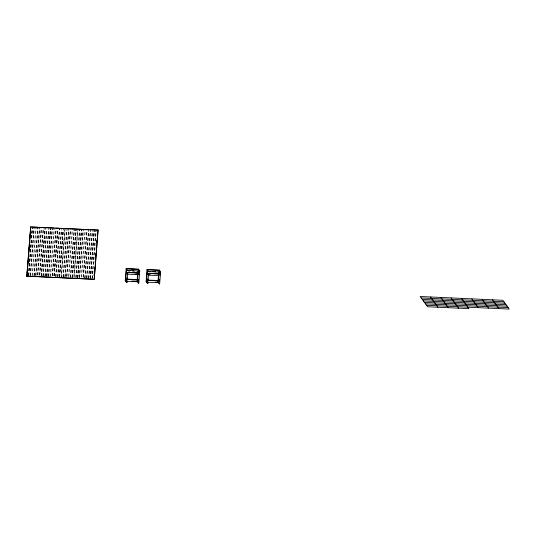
<?xml version="1.0" encoding="UTF-8"?>
<svg xmlns="http://www.w3.org/2000/svg" width="536" height="536" viewBox="0 0 536 536"><rect width="100%" height="100%" fill="white"/><g stroke="black" fill="none" stroke-linecap="round" stroke-linejoin="round"><path stroke-width="0.4" stroke-dasharray="2.68 2.01" d="M28.368 275.424L32.106 227.9M28.428 275.504L32.167 227.981M28.743 275.444L32.415 228.751M28.797 275.517L32.602 227.164M30.19 275.511L33.862 228.818M30.244 275.584L33.982 228.061M30.619 275.605L34.425 227.251M32.059 275.671L35.745 228.068M32.435 275.685L36.24 227.331M33.882 275.752L37.567 228.155M34.197 275.692L37.935 228.169M34.25 275.772L38.056 227.411M35.644 275.759L39.383 228.236M35.765 275.002L39.443 228.316M36.013 275.779L39.878 227.499M37.527 275.008L41.205 228.323M37.587 275.089L41.259 228.396M37.956 275.102L41.694 227.579M39.403 275.169L43.021 228.403M39.718 275.109L43.396 228.423M39.778 275.189L43.517 227.666M41.098 276.007L44.843 228.483M41.158 276.087L44.897 228.564M41.473 276.027L45.212 228.504M41.527 276.1L45.332 227.746M42.92 276.094L46.592 229.401M42.974 276.167L46.652 229.482M43.349 276.187L46.967 229.421M44.796 276.254L48.535 228.731M45.111 276.194L48.783 229.502M45.165 276.268L48.97 227.914M46.558 276.261L50.297 228.738M46.612 276.335L50.351 228.812M46.927 276.275L50.665 228.751M46.987 276.355L50.793 227.994M48.374 276.341L52.113 228.818M48.434 276.422L52.173 228.899M48.803 276.435L52.608 228.081M50.196 276.422L53.935 228.905M50.565 276.442L54.431 228.162M52.133 275.752L55.751 228.986M52.448 275.692L56.126 229.006M52.508 275.772L56.247 228.249M53.895 275.759L57.573 229.066M53.955 275.832L57.627 229.147M54.27 275.772L57.942 229.086M54.324 275.852L58.062 228.329M55.65 276.677L59.389 229.153M55.704 276.75L59.449 229.227M56.079 276.77L59.885 228.416M57.526 276.837L61.144 230.071M57.841 276.777L61.513 230.085M57.895 276.851L61.7 228.497M59.288 276.844L62.96 230.152M59.342 276.918L63.081 229.395M59.657 276.857L63.335 230.172M59.717 276.938L63.523 228.577M64.849 229.401L61.104 276.924L64.903 229.482M61.533 277.018L65.338 228.664M62.98 277.085L66.665 229.488M63.295 277.025L67.04 229.502M63.355 277.105L67.161 228.745M64.742 277.092L68.481 229.569M65.117 277.105L68.856 229.589M65.238 276.355L68.977 228.832M66.625 276.341L70.303 229.649M66.685 276.415L70.357 229.73M67.054 276.435L70.799 228.912M68.501 276.502L72.119 229.736M68.876 276.516L72.615 228.999M70.256 277.42L73.941 229.817M70.571 277.36L74.31 229.837M70.631 277.434L74.437 229.08M72.018 277.427L75.757 229.904M72.072 277.501L75.817 229.978M72.394 277.44L76.132 229.917M72.447 277.521L76.253 229.16M77.512 230.822L73.834 277.507L77.566 230.895M74.263 277.601L78.068 229.247M75.71 277.668L79.395 230.071M76.025 277.608L79.77 230.085M76.085 277.688L79.891 229.328M77.472 277.675L81.217 230.152M77.532 277.755L81.271 230.232M77.847 277.688L81.586 230.172M77.901 277.769L81.707 229.415M79.294 277.755L83.033 230.232M79.415 277.005L83.087 230.312M79.663 277.775L83.529 229.495M81.238 277.085L84.856 230.319M81.606 277.099L85.345 229.582M83.053 277.166L86.671 230.4M83.368 277.105L87.046 230.42M83.422 277.186L87.167 229.663M84.748 278.01L88.487 230.487M84.809 278.084L88.547 230.56M85.177 278.104L88.983 229.743M86.571 278.09L90.309 230.567M86.624 278.171L90.363 230.648M86.999 278.184L90.805 229.83M88.447 278.251L92.065 231.485M88.762 278.191L92.433 231.505M88.815 278.271L92.554 230.748M90.209 278.258L93.947 230.735M90.262 278.338L94.001 230.815M90.577 278.271L94.316 230.755M90.638 278.351L94.443 229.998M92.025 278.338L95.763 230.815M92.078 278.419L95.823 230.895M92.453 278.439L96.259 230.078M129.605 270.714L129.571 271.082L128.124 271.015L128.158 270.647L138.033 271.095M157.343 272.141L148.345 271.725L148.371 271.357L157.37 271.772M150.455 271.665L150.428 272.033L148.981 271.966L149.008 271.598L157.242 271.98M127.535 270.198L133.859 270.492M152.345 271.337L158.669 271.625M127.595 270.278L133.92 270.566M148.445 271.229L157.142 271.631M136.519 270.814L127.521 270.405L127.488 270.774L136.486 271.183M127.528 270.767L138.523 271.27M148.378 271.719L159.319 272.147M148.238 270.539L149.068 271.678M148.224 270.935L148.981 271.966M147.849 270.492L148.753 271.739M146.978 269.843L148.345 271.725M128.821 270.044L129.571 271.082M126.972 269.012L128.211 270.72M127.374 269.976L128.124 271.015"/><path stroke-width="0.8" d="M26.8 276.114L30.673 226.922L98.101 230.091L94.236 279.276L26.8 276.114L28.301 276.261M26.854 276.194L30.726 227.003M26.914 276.268L27.041 274.606M27.175 272.938L28.16 260.429M28.287 258.761L29.212 247.089M29.339 245.421L29.735 240.423M29.869 238.755L30.257 233.75M30.391 232.081L30.673 226.922M94.095 276L94.169 274.258M94.624 269.333L94.751 267.665M95.147 262.66L95.281 260.992M95.669 255.994L95.81 253.414M96.199 249.32L96.339 246.741M96.721 242.654L96.862 240.074M97.311 235.15L97.385 233.401M98.048 230.011L94.236 279.276M126.121 268.891L126.148 268.523L138.422 269.085L139.789 270.968L139.762 271.337L138.355 269.461L126.121 268.891L125.243 280.623L126.603 282.492L126.972 282.505L127.099 280.911L125.746 279.042L137.189 279.564M126.972 282.505L125.618 280.643L126.597 268.992M126.851 279.363L126.972 277.802M127.22 279.383L127.602 273.782L127.97 273.796M136.251 269.883L136.278 269.514M139.715 271.323L138.791 283.048L138.415 283.028L137.062 281.166L138.04 269.521M126.329 272.435L137.772 272.965L137.484 272.656M138.791 283.048L137.43 281.179L138.422 269.085M139.065 273.983L139.226 271.92M138.415 283.028L138.724 279.122M139.072 274.754L139.286 271.993M147.956 281.862L147.829 283.464L147.454 283.444L146.1 281.581L147.005 269.474L159.272 270.037L160.639 271.92L159.641 284.006L157.912 282.117L158.891 270.472M147.829 283.464L146.469 281.594L147.454 269.95M147.702 280.321L147.822 278.754M148.077 280.335L148.452 274.734L150.087 274.807M147.179 273.394L158.623 273.916L158.649 273.548M159.641 284.006L158.288 282.137L159.272 270.037M159.976 274.251L160.137 272.188M159.453 281.641L159.641 279.296M159.976 275.015L160.19 272.261L159.293 271.015M31.557 227.043L42.371 227.539M43.456 227.586L54.015 228.068M55.684 228.148L65.667 228.604M67.101 228.671L88.956 229.669M90.618 229.743L98.101 230.091M146.978 269.843L159.246 270.405L160.612 272.288M131.91 269.24L136.023 269.427M155.628 270.325L157.698 270.419M135.776 274.157L138.221 274.265M127.568 274.151L138.255 274.713M148.425 275.102L159.105 275.671M146.596 280L158.04 280.522M137.156 279.933L125.712 279.41L127.072 281.279L137.698 281.762M158.013 280.891L146.569 280.368L147.923 282.231L158.549 282.72M125.243 280.623L125.618 280.643M137.062 281.166L137.43 281.179M146.1 281.581L146.469 281.594M157.912 282.117L158.288 282.137M48.367 277.253L46.86 277.112M50.183 277.333L48.682 277.192M55.644 277.588L54.136 277.44M62.913 277.923L61.412 277.775M132.003 281.132L136.09 281.32M155.313 282.197L158.582 282.351M421.209 297.962L503.873 301.748M422.268 299.423L504.939 303.209M423.333 300.89L506.004 304.676M424.398 302.358L507.069 306.143M425.463 303.825L508.135 307.61M426.529 305.286L509.2 309.078L502.808 300.281L420.144 296.495L427.594 306.753L468.933 308.649L461.476 298.385M492.477 299.805L498.869 308.602M482.145 299.336L488.531 308.126M471.807 298.86L478.199 307.657M451.145 297.916L458.595 308.173M440.806 297.44L448.264 307.697M430.475 296.971L437.925 307.229M158.623 273.916L147.125 273.313L148.479 275.182M147.206 273.025L148.036 274.164M137.772 272.965L126.268 272.362L127.628 274.224M93.78 279.256L92.333 279.189M91.958 279.176L90.51 279.109M90.142 279.089L88.695 279.022M88.319 279.008L86.872 278.941M86.504 278.928L85.057 278.861M84.681 278.841L83.234 278.774M82.866 278.76L81.418 278.693M81.05 278.673L79.603 278.606M79.228 278.593L77.78 278.526M77.412 278.506L75.965 278.439M75.589 278.425L74.142 278.358M73.774 278.345L72.327 278.278M71.951 278.258L70.504 278.191M70.136 278.177L68.688 278.11M68.313 278.09L66.866 278.023M66.498 278.01L65.05 277.943M64.675 277.923L63.228 277.856M61.044 277.755L59.597 277.695M59.221 277.675L57.774 277.608M57.406 277.594L55.958 277.527M53.768 277.427L52.32 277.36M51.945 277.34L50.498 277.273M46.491 277.092L45.044 277.025M44.669 277.012L43.222 276.945M42.853 276.924L41.406 276.857M41.038 276.844L39.59 276.777M39.215 276.757L37.768 276.69M37.399 276.677L35.952 276.61M35.577 276.589L34.13 276.529M33.761 276.509L32.314 276.442M31.939 276.429L30.492 276.362M30.123 276.341L28.676 276.275"/></g></svg>
